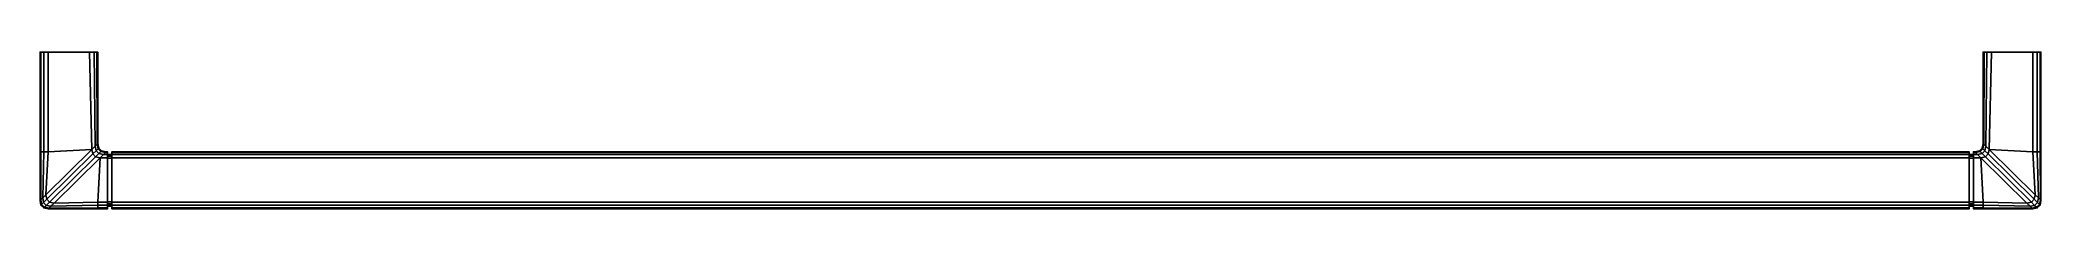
# Model space of a CAD drawing. Extents: x -181 to 181, y -28 to 0.
import ezdxf

# ---------------------------------------------------------------- set-up
doc = ezdxf.new("R2010")
doc.units = 0
doc.layers.add('METAL', color=14, linetype='CONTINUOUS')
doc.layers.add('METAL_2', color=82, linetype='CONTINUOUS')

msp = doc.modelspace()

# ---------------------------------------------------------------- linework, layer by layer
at = {"layer": 'METAL'}
for points in [[(-167.98, -18.46, -4.83), (-167.99, -18.74, -4.42), (-167.98, -18.56, -4.14), (-167.98, -18.1, -4.33)], [(-167.98, -18.1, 4.32), (-167.98, -18.56, 4.13), (-167.99, -18.74, 4.41), (-167.98, -18.46, 4.82)], [(168.08, -17.97, 3.48), (-167.98, -17.97, 3.48), (-167.98, -18.1, 4.32), (168.08, -18.1, 4.32)], [(-167.98, -17.97, 3.48), (168.08, -17.97, 3.48), (168.08, -17.97, -3.5), (-167.98, -17.97, -3.5)], [(-167.98, -17.97, -3.5), (168.08, -17.97, -3.5), (168.08, -18.1, -4.33), (-167.98, -18.1, -4.33)], [(-167.98, -18.1, -4.33), (-167.98, -18.56, -4.14), (-167.98, -18.47, -3.46), (-167.98, -17.97, -3.5)], [(-167.98, -17.97, -3.5), (-167.98, -18.47, -3.46), (-167.98, -18.47, 3.45), (-167.98, -17.97, 3.48)], [(-167.98, -17.97, 3.48), (-167.98, -18.47, 3.45), (-167.98, -18.56, 4.13), (-167.98, -18.1, 4.32)], [(-167.98, -18.1, 4.32), (-167.98, -18.46, 4.82), (168.08, -18.46, 4.82), (168.08, -18.1, 4.32)], [(-167.98, -18.1, -4.33), (168.08, -18.1, -4.33), (168.08, -18.46, -4.83), (-167.98, -18.46, -4.83)], [(168.08, -18.1, -4.33), (168.08, -17.97, -3.5), (168.08, -18.47, -3.46), (168.08, -18.56, -4.14)], [(168.08, -17.97, -3.5), (168.08, -17.97, 3.48), (168.08, -18.47, 3.45), (168.08, -18.47, -3.46)], [(168.08, -17.97, 3.48), (168.08, -18.1, 4.32), (168.08, -18.56, 4.13), (168.08, -18.47, 3.45)], [(168.08, -18.46, -4.83), (168.08, -18.1, -4.33), (168.08, -18.56, -4.14), (168.08, -18.74, -4.42)], [(168.08, -18.1, 4.32), (168.08, -18.46, 4.82), (168.08, -18.74, 4.41), (168.08, -18.56, 4.13)], [(-167.99, -18.74, 4.41), (-168.79, -18.74, 4.41), (-168.8, -19.13, 4.49), (-167.99, -19.13, 4.49)], [(-167.99, -19.13, -4.5), (-168.8, -19.13, -4.5), (-168.79, -18.74, -4.42), (-167.99, -18.74, -4.42)], [(-167.99, -19.13, 4.49), (-168.8, -19.13, 4.49), (-168.8, -26.98, 4.49), (-167.99, -26.98, 4.49)], [(-167.99, -26.98, -4.51), (-168.8, -26.98, -4.51), (-168.8, -19.13, -4.5), (-167.99, -19.13, -4.5)], [(-167.98, -18.47, -3.46), (-168.79, -18.47, -3.46), (-168.79, -18.47, 3.45), (-167.98, -18.47, 3.45)], [(-167.98, -18.56, -4.14), (-168.79, -18.56, -4.15), (-168.79, -18.47, -3.46), (-167.98, -18.47, -3.46)], [(-167.98, -18.47, 3.45), (-168.79, -18.47, 3.45), (-168.79, -18.56, 4.13), (-167.98, -18.56, 4.13)], [(-167.98, -18.56, 4.13), (-168.79, -18.56, 4.13), (-168.79, -18.74, 4.41), (-167.99, -18.74, 4.41)], [(-167.99, -18.74, -4.42), (-168.79, -18.74, -4.42), (-168.79, -18.56, -4.15), (-167.98, -18.56, -4.14)], [(-167.98, -18.46, 4.82), (-167.99, -19.07, 4.98), (168.08, -19.07, 4.98), (168.08, -18.46, 4.82)], [(-167.99, -19.07, -5), (-167.98, -18.46, -4.83), (168.08, -18.46, -4.83), (168.08, -19.07, -5)], [(-167.99, -19.07, -5), (-167.99, -19.13, -4.5), (-167.99, -18.74, -4.42), (-167.98, -18.46, -4.83)], [(-167.98, -18.46, 4.82), (-167.99, -18.74, 4.41), (-167.99, -19.13, 4.49), (-167.99, -19.07, 4.98)], [(-167.99, -19.07, 4.98), (-167.99, -27.05, 4.98), (168.09, -27.05, 4.98), (168.08, -19.07, 4.98)], [(-167.99, -27.05, -5), (-167.99, -19.07, -5), (168.08, -19.07, -5), (168.09, -27.05, -5)], [(-167.99, -27.05, -5), (-167.99, -26.98, -4.51), (-167.99, -19.13, -4.5), (-167.99, -19.07, -5)], [(-167.99, -19.07, 4.98), (-167.99, -19.13, 4.49), (-167.99, -26.98, 4.49), (-167.99, -27.05, 4.98)], [(168.08, -19.07, -5), (168.08, -18.46, -4.83), (168.08, -18.74, -4.42), (168.08, -19.13, -4.5)], [(168.08, -18.46, 4.82), (168.08, -19.07, 4.98), (168.08, -19.13, 4.49), (168.08, -18.74, 4.41)], [(168.08, -18.47, -3.46), (168.08, -18.47, 3.45), (168.88, -18.47, 3.45), (168.88, -18.47, -3.46)], [(168.08, -18.56, -4.14), (168.08, -18.47, -3.46), (168.88, -18.47, -3.46), (168.88, -18.56, -4.15)], [(168.08, -18.47, 3.45), (168.08, -18.56, 4.13), (168.88, -18.56, 4.13), (168.88, -18.47, 3.45)], [(168.08, -18.56, 4.13), (168.08, -18.74, 4.41), (168.89, -18.74, 4.41), (168.88, -18.56, 4.13)], [(168.08, -18.74, -4.42), (168.08, -18.56, -4.14), (168.88, -18.56, -4.15), (168.89, -18.74, -4.42)], [(168.08, -18.74, 4.41), (168.08, -19.13, 4.49), (168.89, -19.13, 4.49), (168.89, -18.74, 4.41)], [(168.08, -19.13, -4.5), (168.08, -18.74, -4.42), (168.89, -18.74, -4.42), (168.89, -19.13, -4.5)], [(168.09, -27.05, -5), (168.08, -19.07, -5), (168.08, -19.13, -4.5), (168.09, -26.98, -4.51)], [(168.08, -19.07, 4.98), (168.09, -27.05, 4.98), (168.09, -26.98, 4.49), (168.08, -19.13, 4.49)], [(168.08, -19.13, 4.49), (168.09, -26.98, 4.49), (168.89, -26.98, 4.49), (168.89, -19.13, 4.49)], [(168.09, -26.98, -4.51), (168.08, -19.13, -4.5), (168.89, -19.13, -4.5), (168.89, -26.98, -4.51)], [(-167.99, -27.33, -4.41), (-168.8, -27.33, -4.41), (-168.8, -26.98, -4.51), (-167.99, -26.98, -4.51)], [(-167.99, -26.98, 4.49), (-168.8, -26.98, 4.49), (-168.8, -27.33, 4.39), (-167.99, -27.33, 4.39)], [(-167.99, -27.65, -4.1), (-168.8, -27.65, -4.1), (-168.8, -27.33, -4.41), (-167.99, -27.33, -4.41)], [(-167.99, -27.33, 4.39), (-168.8, -27.33, 4.39), (-168.8, -27.65, 4.08), (-167.99, -27.65, 4.08)], [(-167.99, -27.65, 4.08), (-168.8, -27.65, 4.08), (-168.8, -27.76, 3.43), (-167.99, -27.76, 3.43)], [(-167.99, -27.76, -3.45), (-168.8, -27.76, -3.45), (-168.8, -27.65, -4.1), (-167.99, -27.65, -4.1)], [(-167.99, -27.76, 3.43), (-168.8, -27.76, 3.43), (-168.8, -27.76, -3.45), (-167.99, -27.76, -3.45)], [(-167.99, -27.59, -4.83), (-167.99, -27.33, -4.41), (-167.99, -26.98, -4.51), (-167.99, -27.05, -5)], [(-167.99, -27.05, 4.98), (-167.99, -26.98, 4.49), (-167.99, -27.33, 4.39), (-167.99, -27.59, 4.82)], [(-167.99, -27.59, -4.83), (-167.99, -27.05, -5), (168.09, -27.05, -5), (168.09, -27.59, -4.83)], [(-167.99, -27.05, 4.98), (-167.99, -27.59, 4.82), (168.09, -27.59, 4.82), (168.09, -27.05, 4.98)], [(-167.99, -28.09, -4.33), (-167.99, -27.65, -4.1), (-167.99, -27.33, -4.41), (-167.99, -27.59, -4.83)], [(-167.99, -27.59, 4.82), (-167.99, -27.33, 4.39), (-167.99, -27.65, 4.08), (-167.99, -28.09, 4.32)], [(-167.99, -28.09, -4.33), (-167.99, -27.59, -4.83), (168.09, -27.59, -4.83), (168.09, -28.09, -4.33)], [(-167.99, -27.59, 4.82), (-167.99, -28.09, 4.32), (168.09, -28.09, 4.32), (168.09, -27.59, 4.82)], [(-167.99, -28.26, -3.5), (-167.99, -27.76, -3.45), (-167.99, -27.65, -4.1), (-167.99, -28.09, -4.33)], [(-167.99, -28.09, 4.32), (-167.99, -27.65, 4.08), (-167.99, -27.76, 3.43), (-167.99, -28.26, 3.48)], [(-167.99, -28.26, 3.48), (-167.99, -27.76, 3.43), (-167.99, -27.76, -3.45), (-167.99, -28.26, -3.5)], [(-167.99, -28.09, 4.32), (-167.99, -28.26, 3.48), (168.09, -28.26, 3.48), (168.09, -28.09, 4.32)], [(-167.99, -28.26, -3.5), (-167.99, -28.09, -4.33), (168.09, -28.09, -4.33), (168.09, -28.26, -3.5)], [(-167.99, -28.26, 3.48), (-167.99, -28.26, -3.5), (168.09, -28.26, -3.5), (168.09, -28.26, 3.48)], [(168.09, -27.33, -4.41), (168.09, -26.98, -4.51), (168.89, -26.98, -4.51), (168.89, -27.33, -4.41)], [(168.09, -26.98, 4.49), (168.09, -27.33, 4.39), (168.89, -27.33, 4.39), (168.89, -26.98, 4.49)], [(168.09, -27.59, -4.83), (168.09, -27.05, -5), (168.09, -26.98, -4.51), (168.09, -27.33, -4.41)], [(168.09, -27.05, 4.98), (168.09, -27.59, 4.82), (168.09, -27.33, 4.39), (168.09, -26.98, 4.49)], [(168.09, -27.65, -4.1), (168.09, -27.33, -4.41), (168.89, -27.33, -4.41), (168.89, -27.65, -4.1)], [(168.09, -27.33, 4.39), (168.09, -27.65, 4.08), (168.89, -27.65, 4.08), (168.89, -27.33, 4.39)], [(168.09, -28.09, -4.33), (168.09, -27.59, -4.83), (168.09, -27.33, -4.41), (168.09, -27.65, -4.1)], [(168.09, -27.59, 4.82), (168.09, -28.09, 4.32), (168.09, -27.65, 4.08), (168.09, -27.33, 4.39)], [(168.09, -27.65, 4.08), (168.09, -27.76, 3.43), (168.89, -27.76, 3.43), (168.89, -27.65, 4.08)], [(168.09, -27.76, -3.45), (168.09, -27.65, -4.1), (168.89, -27.65, -4.1), (168.89, -27.76, -3.45)], [(168.09, -28.26, -3.5), (168.09, -28.09, -4.33), (168.09, -27.65, -4.1), (168.09, -27.76, -3.45)], [(168.09, -28.09, 4.32), (168.09, -28.26, 3.48), (168.09, -27.76, 3.43), (168.09, -27.65, 4.08)], [(168.09, -27.76, 3.43), (168.09, -27.76, -3.45), (168.89, -27.76, -3.45), (168.89, -27.76, 3.43)], [(168.09, -28.26, 3.48), (168.09, -28.26, -3.5), (168.09, -27.76, -3.45), (168.09, -27.76, 3.43)]]:
    msp.add_3dface(points, dxfattribs=at)
at = {"layer": 'METAL_2'}
for points in [[(-180.83, 0, -4.33), (-181, 0, -3.5), (-181, 0, 3.48), (-180.33, 0, -4.83)], [(-179.5, 0, -5), (-180.33, 0, -4.83), (-181, 0, 3.48), (-170.54, 0, -3.5)], [(-181, 0, 3.48), (-180.83, 0, 4.32), (-172.04, 0, 4.98), (-170.54, 0, -3.5)], [(-181, 0, 3.48), (-181, 0, -3.5), (-181, -17.97, -3.5), (-181, -17.97, 3.48)], [(-181, -17.97, -3.5), (-181, 0, -3.5), (-180.83, 0, -4.33), (-180.83, -17.97, -4.33)], [(-180.83, -17.97, -4.33), (-180.83, 0, -4.33), (-180.33, 0, -4.83), (-180.33, -17.97, -4.83)], [(-180.33, -17.97, -4.83), (-180.33, 0, -4.83), (-179.5, 0, -5), (-179.5, -17.97, -5)], [(-179.5, 0, -5), (-170.54, 0, -3.5), (-170.7, 0, -4.33), (-171.2, 0, -4.83)], [(-172.04, 0, -5), (-179.5, 0, -5), (-171.2, 0, -4.83)], [(-172.04, 0, -5), (-171.61, -17.53, -5), (-179.5, -17.97, -5), (-179.5, 0, -5)], [(-172.04, 0, 4.98), (-171.2, 0, 4.82), (-170.54, 0, -3.5)], [(-171.2, 0, -4.83), (-171.01, -16.94, -4.83), (-171.61, -17.53, -5), (-172.04, 0, -5)], [(-170.7, 0, 4.32), (-170.54, 0, 3.48), (-170.54, 0, -3.5), (-171.2, 0, 4.82)], [(-170.7, 0, -4.33), (-170.66, -16.59, -4.33), (-171.01, -16.94, -4.83), (-171.2, 0, -4.83)], [(-170.54, 0, -3.5), (-170.54, -16.47, -3.5), (-170.66, -16.59, -4.33), (-170.7, 0, -4.33)], [(-170.54, 0, -3.5), (-170.54, 0, 3.48), (-170.54, -16.47, 3.48), (-170.54, -16.47, -3.5)], [(170.63, 0, -3.5), (170.63, 0, 3.48), (170.8, 0, 4.32), (171.3, 0, 4.82)], [(170.63, 0, -3.5), (171.3, 0, 4.82), (172.13, 0, 4.98), (181.09, 0, 3.48)], [(181.09, 0, 3.48), (180.43, 0, -4.83), (179.59, 0, -5), (170.63, 0, -3.5)], [(170.8, 0, -4.33), (170.63, 0, -3.5), (179.59, 0, -5), (171.3, 0, -4.83)], [(170.63, 0, -3.5), (170.63, -16.47, -3.5), (170.63, -16.47, 3.48), (170.63, 0, 3.48)], [(170.63, 0, -3.5), (170.8, 0, -4.33), (170.75, -16.59, -4.33), (170.63, -16.47, -3.5)], [(170.8, 0, -4.33), (171.3, 0, -4.83), (171.11, -16.94, -4.83), (170.75, -16.59, -4.33)], [(171.3, 0, -4.83), (172.13, 0, -5), (171.7, -17.53, -5), (171.11, -16.94, -4.83)], [(172.13, 0, -5), (171.3, 0, -4.83), (179.59, 0, -5)], [(172.13, 0, -5), (179.59, 0, -5), (179.59, -17.97, -5), (171.7, -17.53, -5)], [(180.43, -17.97, -4.83), (179.59, -17.97, -5), (179.59, 0, -5), (180.43, 0, -4.83)], [(181.09, 0, 3.48), (181.09, 0, -3.5), (180.93, 0, -4.33), (180.43, 0, -4.83)], [(180.93, -17.97, -4.33), (180.43, -17.97, -4.83), (180.43, 0, -4.83), (180.93, 0, -4.33)], [(181.09, -17.97, -3.5), (180.93, -17.97, -4.33), (180.93, 0, -4.33), (181.09, 0, -3.5)], [(181.09, 0, 3.48), (181.09, -17.97, 3.48), (181.09, -17.97, -3.5), (181.09, 0, -3.5)], [(-180.83, -17.97, 4.32), (-180.83, 0, 4.32), (-181, 0, 3.48), (-181, -17.97, 3.48)], [(-180.33, 0, 4.82), (-179.5, 0, 4.98), (-172.04, 0, 4.98), (-180.83, 0, 4.32)], [(-180.33, -17.97, 4.82), (-180.33, 0, 4.82), (-180.83, 0, 4.32), (-180.83, -17.97, 4.32)], [(-179.5, -17.97, 4.98), (-179.5, 0, 4.98), (-180.33, 0, 4.82), (-180.33, -17.97, 4.82)], [(-179.5, 0, 4.98), (-179.5, -17.97, 4.98), (-171.61, -17.53, 4.98), (-172.04, 0, 4.98)], [(-171.01, -16.94, 4.82), (-171.2, 0, 4.82), (-172.04, 0, 4.98), (-171.61, -17.53, 4.98)], [(-170.66, -16.59, 4.32), (-170.7, 0, 4.32), (-171.2, 0, 4.82), (-171.01, -16.94, 4.82)], [(-170.54, -16.47, 3.48), (-170.54, 0, 3.48), (-170.7, 0, 4.32), (-170.66, -16.59, 4.32)], [(170.63, -16.47, 3.48), (170.75, -16.59, 4.32), (170.8, 0, 4.32), (170.63, 0, 3.48)], [(170.75, -16.59, 4.32), (171.11, -16.94, 4.82), (171.3, 0, 4.82), (170.8, 0, 4.32)], [(171.11, -16.94, 4.82), (171.7, -17.53, 4.98), (172.13, 0, 4.98), (171.3, 0, 4.82)], [(179.59, 0, 4.98), (172.13, 0, 4.98), (171.7, -17.53, 4.98), (179.59, -17.97, 4.98)], [(172.13, 0, 4.98), (179.59, 0, 4.98), (180.43, 0, 4.82), (180.93, 0, 4.32)], [(172.13, 0, 4.98), (180.93, 0, 4.32), (181.09, 0, 3.48)], [(179.59, -17.97, 4.98), (180.43, -17.97, 4.82), (180.43, 0, 4.82), (179.59, 0, 4.98)], [(180.43, -17.97, 4.82), (180.93, -17.97, 4.32), (180.93, 0, 4.32), (180.43, 0, 4.82)], [(180.93, -17.97, 4.32), (181.09, -17.97, 3.48), (181.09, 0, 3.48), (180.93, 0, 4.32)], [(-181, -26.76, 3.48), (-181, -17.97, 3.48), (-181, -17.97, -3.5), (-181, -26.76, -3.5)], [(-180.88, -26.64, 4.32), (-180.83, -17.97, 4.32), (-181, -17.97, 3.48), (-181, -26.76, 3.48)], [(-181, -26.76, -3.5), (-181, -17.97, -3.5), (-180.83, -17.97, -4.33), (-180.88, -26.64, -4.33)], [(-180.88, -26.64, -4.33), (-180.83, -17.97, -4.33), (-180.33, -17.97, -4.83), (-180.52, -26.29, -4.83)], [(-180.52, -26.29, 4.82), (-180.33, -17.97, 4.82), (-180.83, -17.97, 4.32), (-180.88, -26.64, 4.32)], [(-180.52, -26.29, -4.83), (-180.33, -17.97, -4.83), (-179.5, -17.97, -5), (-179.93, -25.71, -5)], [(-179.93, -25.71, 4.98), (-179.5, -17.97, 4.98), (-180.33, -17.97, 4.82), (-180.52, -26.29, 4.82)], [(-179.93, -25.71, 4.98), (-171.61, -17.53, 4.98), (-179.5, -17.97, 4.98)], [(-171.44, -18.36, -5), (-179.76, -26.54, -5), (-179.93, -25.71, -5), (-171.61, -17.53, -5)], [(-171.61, -17.53, 4.98), (-179.93, -25.71, 4.98), (-179.76, -26.54, 4.98), (-171.44, -18.36, 4.98)], [(-179.5, -17.97, -5), (-171.61, -17.53, -5), (-179.93, -25.71, -5)], [(-171.01, -16.94, -4.83), (-170.85, -17.78, -4.83), (-171.44, -18.36, -5), (-171.61, -17.53, -5)], [(-171.61, -17.53, 4.98), (-171.44, -18.36, 4.98), (-170.85, -17.78, 4.82), (-171.01, -16.94, 4.82)], [(-170.85, -17.78, -4.83), (-170.35, -18.28, -4.83), (-170.94, -18.86, -5), (-171.44, -18.36, -5)], [(-171.44, -18.36, 4.98), (-170.94, -18.86, 4.98), (-170.35, -18.28, 4.82), (-170.85, -17.78, 4.82)], [(-170.66, -16.59, -4.33), (-170.49, -17.42, -4.33), (-170.85, -17.78, -4.83), (-171.01, -16.94, -4.83)], [(-171.01, -16.94, 4.82), (-170.85, -17.78, 4.82), (-170.49, -17.42, 4.32), (-170.66, -16.59, 4.32)], [(-170.49, -17.42, -4.33), (-169.99, -17.92, -4.33), (-170.35, -18.28, -4.83), (-170.85, -17.78, -4.83)], [(-170.85, -17.78, 4.82), (-170.35, -18.28, 4.82), (-169.99, -17.92, 4.32), (-170.49, -17.42, 4.32)], [(-170.66, -16.59, 4.32), (-170.49, -17.42, 4.32), (-170.37, -17.31, 3.48), (-170.54, -16.47, 3.48)], [(-170.54, -16.47, -3.5), (-170.37, -17.31, -3.5), (-170.49, -17.42, -4.33), (-170.66, -16.59, -4.33)], [(-170.54, -16.47, -3.5), (-170.54, -16.47, 3.48), (-170.37, -17.31, 3.48), (-170.37, -17.31, -3.5)], [(-170.49, -17.42, 4.32), (-169.99, -17.92, 4.32), (-169.87, -17.81, 3.48), (-170.37, -17.31, 3.48)], [(-170.37, -17.31, -3.5), (-169.87, -17.81, -3.5), (-169.99, -17.92, -4.33), (-170.49, -17.42, -4.33)], [(-170.37, -17.31, -3.5), (-170.37, -17.31, 3.48), (-169.87, -17.81, 3.48), (-169.87, -17.81, -3.5)], [(-169.99, -17.92, -4.33), (-169.16, -18.09, -4.33), (-169.51, -18.44, -4.83), (-170.35, -18.28, -4.83)], [(-170.35, -18.28, 4.82), (-169.51, -18.44, 4.82), (-169.16, -18.09, 4.32), (-169.99, -17.92, 4.32)], [(-169.99, -17.92, 4.32), (-169.16, -18.09, 4.32), (-169.04, -17.97, 3.48), (-169.87, -17.81, 3.48)], [(-169.87, -17.81, -3.5), (-169.04, -17.97, -3.5), (-169.16, -18.09, -4.33), (-169.99, -17.92, -4.33)], [(-169.87, -17.81, -3.5), (-169.87, -17.81, 3.48), (-169.04, -17.97, 3.48), (-169.04, -17.97, -3.5)], [(-169.16, -18.09, 4.32), (-169.51, -18.44, 4.82), (-168.79, -18.46, 4.82), (-168.79, -18.1, 4.32)], [(-169.16, -18.09, -4.33), (-168.79, -18.1, -4.33), (-168.79, -18.46, -4.83), (-169.51, -18.44, -4.83)], [(-169.04, -17.97, -3.5), (-168.79, -17.97, -3.5), (-168.79, -18.1, -4.33), (-169.16, -18.09, -4.33)], [(-169.04, -17.97, 3.48), (-169.16, -18.09, 4.32), (-168.79, -18.1, 4.32), (-168.79, -17.97, 3.48)], [(-169.04, -17.97, -3.5), (-169.04, -17.97, 3.48), (-168.79, -17.97, 3.48), (-168.79, -17.97, -3.5)], [(-168.79, -18.1, 4.32), (-168.79, -18.56, 4.13), (-168.79, -18.47, 3.45), (-168.79, -17.97, 3.48)], [(-168.79, -17.97, 3.48), (-168.79, -18.47, 3.45), (-168.79, -18.47, -3.46), (-168.79, -17.97, -3.5)], [(-168.79, -17.97, -3.5), (-168.79, -18.47, -3.46), (-168.79, -18.56, -4.15), (-168.79, -18.1, -4.33)], [(-168.79, -18.46, 4.82), (-168.79, -18.74, 4.41), (-168.79, -18.56, 4.13), (-168.79, -18.1, 4.32)], [(-168.79, -18.1, -4.33), (-168.79, -18.56, -4.15), (-168.79, -18.74, -4.42), (-168.79, -18.46, -4.83)], [(169.13, -17.97, -3.5), (168.88, -17.97, -3.5), (168.88, -17.97, 3.48), (169.13, -17.97, 3.48)], [(169.13, -17.97, -3.5), (169.25, -18.09, -4.33), (168.88, -18.1, -4.33), (168.88, -17.97, -3.5)], [(169.13, -17.97, 3.48), (168.88, -17.97, 3.48), (168.88, -18.1, 4.32), (169.25, -18.09, 4.32)], [(168.88, -18.1, 4.32), (168.88, -17.97, 3.48), (168.88, -18.47, 3.45), (168.88, -18.56, 4.13)], [(168.88, -17.97, 3.48), (168.88, -17.97, -3.5), (168.88, -18.47, -3.46), (168.88, -18.47, 3.45)], [(168.88, -17.97, -3.5), (168.88, -18.1, -4.33), (168.88, -18.56, -4.15), (168.88, -18.47, -3.46)], [(169.25, -18.09, 4.32), (168.88, -18.1, 4.32), (168.88, -18.46, 4.82), (169.61, -18.44, 4.82)], [(169.25, -18.09, -4.33), (169.61, -18.44, -4.83), (168.88, -18.46, -4.83), (168.88, -18.1, -4.33)], [(168.88, -18.46, 4.82), (168.88, -18.1, 4.32), (168.88, -18.56, 4.13), (168.89, -18.74, 4.41)], [(168.88, -18.1, -4.33), (168.88, -18.46, -4.83), (168.89, -18.74, -4.42), (168.88, -18.56, -4.15)], [(169.97, -17.81, -3.5), (169.13, -17.97, -3.5), (169.13, -17.97, 3.48), (169.97, -17.81, 3.48)], [(170.08, -17.92, 4.32), (169.97, -17.81, 3.48), (169.13, -17.97, 3.48), (169.25, -18.09, 4.32)], [(169.97, -17.81, -3.5), (170.08, -17.92, -4.33), (169.25, -18.09, -4.33), (169.13, -17.97, -3.5)], [(170.08, -17.92, -4.33), (170.44, -18.28, -4.83), (169.61, -18.44, -4.83), (169.25, -18.09, -4.33)], [(170.44, -18.28, 4.82), (170.08, -17.92, 4.32), (169.25, -18.09, 4.32), (169.61, -18.44, 4.82)], [(170.47, -17.31, -3.5), (169.97, -17.81, -3.5), (169.97, -17.81, 3.48), (170.47, -17.31, 3.48)], [(170.58, -17.42, 4.32), (170.47, -17.31, 3.48), (169.97, -17.81, 3.48), (170.08, -17.92, 4.32)], [(170.47, -17.31, -3.5), (170.58, -17.42, -4.33), (170.08, -17.92, -4.33), (169.97, -17.81, -3.5)], [(170.58, -17.42, -4.33), (170.94, -17.78, -4.83), (170.44, -18.28, -4.83), (170.08, -17.92, -4.33)], [(170.94, -17.78, 4.82), (170.58, -17.42, 4.32), (170.08, -17.92, 4.32), (170.44, -18.28, 4.82)], [(170.94, -17.78, -4.83), (171.54, -18.36, -5), (171.04, -18.86, -5), (170.44, -18.28, -4.83)], [(171.54, -18.36, 4.98), (170.94, -17.78, 4.82), (170.44, -18.28, 4.82), (171.04, -18.86, 4.98)], [(170.63, -16.47, -3.5), (170.47, -17.31, -3.5), (170.47, -17.31, 3.48), (170.63, -16.47, 3.48)], [(170.75, -16.59, 4.32), (170.63, -16.47, 3.48), (170.47, -17.31, 3.48), (170.58, -17.42, 4.32)], [(170.63, -16.47, -3.5), (170.75, -16.59, -4.33), (170.58, -17.42, -4.33), (170.47, -17.31, -3.5)], [(170.75, -16.59, -4.33), (171.11, -16.94, -4.83), (170.94, -17.78, -4.83), (170.58, -17.42, -4.33)], [(171.11, -16.94, 4.82), (170.75, -16.59, 4.32), (170.58, -17.42, 4.32), (170.94, -17.78, 4.82)], [(171.11, -16.94, -4.83), (171.7, -17.53, -5), (171.54, -18.36, -5), (170.94, -17.78, -4.83)], [(171.7, -17.53, 4.98), (171.11, -16.94, 4.82), (170.94, -17.78, 4.82), (171.54, -18.36, 4.98)], [(171.54, -18.36, -5), (171.7, -17.53, -5), (180.02, -25.71, -5), (179.86, -26.54, -5)], [(171.7, -17.53, 4.98), (171.54, -18.36, 4.98), (179.86, -26.54, 4.98), (180.02, -25.71, 4.98)], [(180.02, -25.71, 4.98), (179.59, -17.97, 4.98), (171.7, -17.53, 4.98)], [(179.59, -17.97, -5), (180.02, -25.71, -5), (171.7, -17.53, -5)], [(180.62, -26.29, -4.83), (180.02, -25.71, -5), (179.59, -17.97, -5), (180.43, -17.97, -4.83)], [(180.02, -25.71, 4.98), (180.62, -26.29, 4.82), (180.43, -17.97, 4.82), (179.59, -17.97, 4.98)], [(180.98, -26.64, -4.33), (180.62, -26.29, -4.83), (180.43, -17.97, -4.83), (180.93, -17.97, -4.33)], [(180.62, -26.29, 4.82), (180.98, -26.64, 4.32), (180.93, -17.97, 4.32), (180.43, -17.97, 4.82)], [(180.98, -26.64, 4.32), (181.09, -26.76, 3.48), (181.09, -17.97, 3.48), (180.93, -17.97, 4.32)], [(181.09, -26.76, -3.5), (180.98, -26.64, -4.33), (180.93, -17.97, -4.33), (181.09, -17.97, -3.5)], [(181.09, -26.76, 3.48), (181.09, -26.76, -3.5), (181.09, -17.97, -3.5), (181.09, -17.97, 3.48)], [(-170.94, -18.86, -5), (-179.26, -27.04, -5), (-179.76, -26.54, -5), (-171.44, -18.36, -5)], [(-171.44, -18.36, 4.98), (-179.76, -26.54, 4.98), (-179.26, -27.04, 4.98), (-170.94, -18.86, 4.98)], [(-170.94, -18.86, 4.98), (-179.26, -27.04, 4.98), (-178.43, -27.21, 4.98), (-170.11, -19.03, 4.98)], [(-170.11, -19.03, -5), (-178.43, -27.21, -5), (-179.26, -27.04, -5), (-170.94, -18.86, -5)], [(-178.43, -27.21, -5), (-170.11, -19.03, -5), (-170.54, -27.08, -5)], [(-170.54, -27.08, 4.98), (-170.11, -19.03, 4.98), (-178.43, -27.21, 4.98)], [(-170.35, -18.28, -4.83), (-169.51, -18.44, -4.83), (-170.11, -19.03, -5), (-170.94, -18.86, -5)], [(-170.94, -18.86, 4.98), (-170.11, -19.03, 4.98), (-169.51, -18.44, 4.82), (-170.35, -18.28, 4.82)], [(-170.11, -19.03, 4.98), (-170.54, -27.08, 4.98), (-168.8, -27.06, 4.98), (-168.8, -19.06, 4.98)], [(-168.8, -27.06, -5), (-170.54, -27.08, -5), (-170.11, -19.03, -5), (-168.8, -19.06, -5)], [(-169.51, -18.44, 4.82), (-170.11, -19.03, 4.98), (-168.8, -19.06, 4.98), (-168.79, -18.46, 4.82)], [(-169.51, -18.44, -4.83), (-168.79, -18.46, -4.83), (-168.8, -19.06, -5), (-170.11, -19.03, -5)], [(-168.8, -19.06, 4.98), (-168.8, -19.13, 4.49), (-168.79, -18.74, 4.41), (-168.79, -18.46, 4.82)], [(-168.79, -18.46, -4.83), (-168.79, -18.74, -4.42), (-168.8, -19.13, -4.5), (-168.8, -19.06, -5)], [(-168.8, -27.06, 4.98), (-168.8, -26.98, 4.49), (-168.8, -19.13, 4.49), (-168.8, -19.06, 4.98)], [(-168.8, -19.06, -5), (-168.8, -19.13, -4.5), (-168.8, -26.98, -4.51), (-168.8, -27.06, -5)], [(169.61, -18.44, 4.82), (168.88, -18.46, 4.82), (168.89, -19.06, 4.98), (170.2, -19.03, 4.98)], [(169.61, -18.44, -4.83), (170.2, -19.03, -5), (168.89, -19.06, -5), (168.88, -18.46, -4.83)], [(168.89, -19.06, 4.98), (168.88, -18.46, 4.82), (168.89, -18.74, 4.41), (168.89, -19.13, 4.49)], [(168.88, -18.46, -4.83), (168.89, -19.06, -5), (168.89, -19.13, -4.5), (168.89, -18.74, -4.42)], [(170.2, -19.03, 4.98), (168.89, -19.06, 4.98), (168.89, -27.06, 4.98), (170.63, -27.08, 4.98)], [(168.89, -27.06, -5), (168.89, -19.06, -5), (170.2, -19.03, -5), (170.63, -27.08, -5)], [(168.89, -27.06, 4.98), (168.89, -19.06, 4.98), (168.89, -19.13, 4.49), (168.89, -26.98, 4.49)], [(168.89, -19.06, -5), (168.89, -27.06, -5), (168.89, -26.98, -4.51), (168.89, -19.13, -4.5)], [(170.44, -18.28, -4.83), (171.04, -18.86, -5), (170.2, -19.03, -5), (169.61, -18.44, -4.83)], [(171.04, -18.86, 4.98), (170.44, -18.28, 4.82), (169.61, -18.44, 4.82), (170.2, -19.03, 4.98)], [(171.04, -18.86, 4.98), (170.2, -19.03, 4.98), (178.52, -27.21, 4.98), (179.36, -27.04, 4.98)], [(170.2, -19.03, -5), (171.04, -18.86, -5), (179.36, -27.04, -5), (178.52, -27.21, -5)], [(178.52, -27.21, -5), (170.63, -27.08, -5), (170.2, -19.03, -5)], [(170.63, -27.08, 4.98), (178.52, -27.21, 4.98), (170.2, -19.03, 4.98)], [(171.04, -18.86, -5), (171.54, -18.36, -5), (179.86, -26.54, -5), (179.36, -27.04, -5)], [(171.54, -18.36, 4.98), (171.04, -18.86, 4.98), (179.36, -27.04, 4.98), (179.86, -26.54, 4.98)], [(-180.83, -27.59, -3.5), (-181, -26.76, -3.5), (-180.88, -26.64, -4.33), (-180.71, -27.48, -4.33)], [(-181, -26.76, 3.48), (-180.83, -27.59, 3.48), (-180.71, -27.48, 4.32), (-180.88, -26.64, 4.32)], [(-181, -26.76, 3.48), (-181, -26.76, -3.5), (-180.83, -27.59, -3.5), (-180.83, -27.59, 3.48)], [(-180.71, -27.48, -4.33), (-180.88, -26.64, -4.33), (-180.52, -26.29, -4.83), (-180.36, -27.13, -4.83)], [(-180.88, -26.64, 4.32), (-180.71, -27.48, 4.32), (-180.36, -27.13, 4.82), (-180.52, -26.29, 4.82)], [(-180.33, -28.09, -3.5), (-180.83, -27.59, -3.5), (-180.71, -27.48, -4.33), (-180.21, -27.98, -4.33)], [(-180.83, -27.59, 3.48), (-180.33, -28.09, 3.48), (-180.21, -27.98, 4.32), (-180.71, -27.48, 4.32)], [(-180.83, -27.59, 3.48), (-180.83, -27.59, -3.5), (-180.33, -28.09, -3.5), (-180.33, -28.09, 3.48)], [(-180.21, -27.98, -4.33), (-180.71, -27.48, -4.33), (-180.36, -27.13, -4.83), (-179.86, -27.63, -4.83)], [(-180.71, -27.48, 4.32), (-180.21, -27.98, 4.32), (-179.86, -27.63, 4.82), (-180.36, -27.13, 4.82)], [(-180.36, -27.13, -4.83), (-180.52, -26.29, -4.83), (-179.93, -25.71, -5), (-179.76, -26.54, -5)], [(-180.52, -26.29, 4.82), (-180.36, -27.13, 4.82), (-179.76, -26.54, 4.98), (-179.93, -25.71, 4.98)], [(-179.86, -27.63, -4.83), (-180.36, -27.13, -4.83), (-179.76, -26.54, -5), (-179.26, -27.04, -5)], [(-180.36, -27.13, 4.82), (-179.86, -27.63, 4.82), (-179.26, -27.04, 4.98), (-179.76, -26.54, 4.98)], [(-180.33, -28.09, 3.48), (-179.5, -28.26, 3.48), (-179.38, -28.14, 4.32), (-180.21, -27.98, 4.32)], [(-179.5, -28.26, -3.5), (-180.33, -28.09, -3.5), (-180.21, -27.98, -4.33), (-179.38, -28.14, -4.33)], [(-180.33, -28.09, 3.48), (-180.33, -28.09, -3.5), (-179.5, -28.26, -3.5), (-179.5, -28.26, 3.48)], [(-180.21, -27.98, 4.32), (-179.38, -28.14, 4.32), (-179.02, -27.79, 4.82), (-179.86, -27.63, 4.82)], [(-179.38, -28.14, -4.33), (-180.21, -27.98, -4.33), (-179.86, -27.63, -4.83), (-179.02, -27.79, -4.83)], [(-179.86, -27.63, 4.82), (-179.02, -27.79, 4.82), (-178.43, -27.21, 4.98), (-179.26, -27.04, 4.98)], [(-179.02, -27.79, -4.83), (-179.86, -27.63, -4.83), (-179.26, -27.04, -5), (-178.43, -27.21, -5)], [(-179.38, -28.14, -4.33), (-170.54, -28.09, -4.33), (-170.54, -28.26, -3.5), (-179.5, -28.26, -3.5)], [(-170.54, -28.09, 4.32), (-179.38, -28.14, 4.32), (-179.5, -28.26, 3.48), (-170.54, -28.26, 3.48)], [(-170.54, -28.26, -3.5), (-170.54, -28.26, 3.48), (-179.5, -28.26, 3.48), (-179.5, -28.26, -3.5)], [(-179.02, -27.79, -4.83), (-170.54, -27.59, -4.83), (-170.54, -28.09, -4.33), (-179.38, -28.14, -4.33)], [(-170.54, -27.59, 4.82), (-179.02, -27.79, 4.82), (-179.38, -28.14, 4.32), (-170.54, -28.09, 4.32)], [(-178.43, -27.21, -5), (-170.54, -27.08, -5), (-170.54, -27.59, -4.83), (-179.02, -27.79, -4.83)], [(-170.54, -27.08, 4.98), (-178.43, -27.21, 4.98), (-179.02, -27.79, 4.82), (-170.54, -27.59, 4.82)], [(-170.54, -27.59, -4.83), (-170.54, -27.08, -5), (-168.8, -27.06, -5), (-168.8, -27.59, -4.83)], [(-170.54, -27.08, 4.98), (-170.54, -27.59, 4.82), (-168.8, -27.59, 4.82), (-168.8, -27.06, 4.98)], [(-170.54, -28.09, -4.33), (-170.54, -27.59, -4.83), (-168.8, -27.59, -4.83), (-168.8, -28.09, -4.33)], [(-170.54, -27.59, 4.82), (-170.54, -28.09, 4.32), (-168.8, -28.09, 4.32), (-168.8, -27.59, 4.82)], [(-170.54, -28.09, 4.32), (-170.54, -28.26, 3.48), (-168.8, -28.26, 3.48), (-168.8, -28.09, 4.32)], [(-170.54, -28.26, -3.5), (-170.54, -28.09, -4.33), (-168.8, -28.09, -4.33), (-168.8, -28.26, -3.5)], [(-170.54, -28.26, 3.48), (-170.54, -28.26, -3.5), (-168.8, -28.26, -3.5), (-168.8, -28.26, 3.48)], [(-168.8, -27.59, 4.82), (-168.8, -27.33, 4.39), (-168.8, -26.98, 4.49), (-168.8, -27.06, 4.98)], [(-168.8, -27.06, -5), (-168.8, -26.98, -4.51), (-168.8, -27.33, -4.41), (-168.8, -27.59, -4.83)], [(-168.8, -28.09, 4.32), (-168.8, -27.65, 4.08), (-168.8, -27.33, 4.39), (-168.8, -27.59, 4.82)], [(-168.8, -27.59, -4.83), (-168.8, -27.33, -4.41), (-168.8, -27.65, -4.1), (-168.8, -28.09, -4.33)], [(-168.8, -28.26, 3.48), (-168.8, -27.76, 3.43), (-168.8, -27.65, 4.08), (-168.8, -28.09, 4.32)], [(-168.8, -28.09, -4.33), (-168.8, -27.65, -4.1), (-168.8, -27.76, -3.45), (-168.8, -28.26, -3.5)], [(-168.8, -28.26, -3.5), (-168.8, -27.76, -3.45), (-168.8, -27.76, 3.43), (-168.8, -28.26, 3.48)], [(168.89, -27.59, 4.82), (168.89, -27.06, 4.98), (168.89, -26.98, 4.49), (168.89, -27.33, 4.39)], [(168.89, -27.06, -5), (168.89, -27.59, -4.83), (168.89, -27.33, -4.41), (168.89, -26.98, -4.51)], [(170.63, -27.59, -4.83), (168.89, -27.59, -4.83), (168.89, -27.06, -5), (170.63, -27.08, -5)], [(170.63, -27.08, 4.98), (168.89, -27.06, 4.98), (168.89, -27.59, 4.82), (170.63, -27.59, 4.82)], [(168.89, -28.09, 4.32), (168.89, -27.59, 4.82), (168.89, -27.33, 4.39), (168.89, -27.65, 4.08)], [(168.89, -27.59, -4.83), (168.89, -28.09, -4.33), (168.89, -27.65, -4.1), (168.89, -27.33, -4.41)], [(170.63, -28.09, -4.33), (168.89, -28.09, -4.33), (168.89, -27.59, -4.83), (170.63, -27.59, -4.83)], [(170.63, -27.59, 4.82), (168.89, -27.59, 4.82), (168.89, -28.09, 4.32), (170.63, -28.09, 4.32)], [(168.89, -28.26, 3.48), (168.89, -28.09, 4.32), (168.89, -27.65, 4.08), (168.89, -27.76, 3.43)], [(168.89, -28.09, -4.33), (168.89, -28.26, -3.5), (168.89, -27.76, -3.45), (168.89, -27.65, -4.1)], [(168.89, -28.26, -3.5), (168.89, -28.26, 3.48), (168.89, -27.76, 3.43), (168.89, -27.76, -3.45)], [(170.63, -28.09, 4.32), (168.89, -28.09, 4.32), (168.89, -28.26, 3.48), (170.63, -28.26, 3.48)], [(170.63, -28.26, -3.5), (168.89, -28.26, -3.5), (168.89, -28.09, -4.33), (170.63, -28.09, -4.33)], [(170.63, -28.26, 3.48), (168.89, -28.26, 3.48), (168.89, -28.26, -3.5), (170.63, -28.26, -3.5)], [(178.52, -27.21, -5), (179.12, -27.79, -4.83), (170.63, -27.59, -4.83), (170.63, -27.08, -5)], [(170.63, -27.08, 4.98), (170.63, -27.59, 4.82), (179.12, -27.79, 4.82), (178.52, -27.21, 4.98)], [(179.12, -27.79, -4.83), (179.48, -28.14, -4.33), (170.63, -28.09, -4.33), (170.63, -27.59, -4.83)], [(170.63, -27.59, 4.82), (170.63, -28.09, 4.32), (179.48, -28.14, 4.32), (179.12, -27.79, 4.82)], [(179.48, -28.14, -4.33), (179.59, -28.26, -3.5), (170.63, -28.26, -3.5), (170.63, -28.09, -4.33)], [(170.63, -28.09, 4.32), (170.63, -28.26, 3.48), (179.59, -28.26, 3.48), (179.48, -28.14, 4.32)], [(170.63, -28.26, -3.5), (179.59, -28.26, -3.5), (179.59, -28.26, 3.48), (170.63, -28.26, 3.48)], [(179.95, -27.63, 4.82), (179.36, -27.04, 4.98), (178.52, -27.21, 4.98), (179.12, -27.79, 4.82)], [(179.12, -27.79, -4.83), (178.52, -27.21, -5), (179.36, -27.04, -5), (179.95, -27.63, -4.83)], [(180.31, -27.98, 4.32), (179.95, -27.63, 4.82), (179.12, -27.79, 4.82), (179.48, -28.14, 4.32)], [(179.48, -28.14, -4.33), (179.12, -27.79, -4.83), (179.95, -27.63, -4.83), (180.31, -27.98, -4.33)], [(179.95, -27.63, -4.83), (179.36, -27.04, -5), (179.86, -26.54, -5), (180.45, -27.13, -4.83)], [(180.45, -27.13, 4.82), (179.86, -26.54, 4.98), (179.36, -27.04, 4.98), (179.95, -27.63, 4.82)], [(180.43, -28.09, 3.48), (180.31, -27.98, 4.32), (179.48, -28.14, 4.32), (179.59, -28.26, 3.48)], [(179.59, -28.26, -3.5), (179.48, -28.14, -4.33), (180.31, -27.98, -4.33), (180.43, -28.09, -3.5)], [(180.43, -28.09, 3.48), (179.59, -28.26, 3.48), (179.59, -28.26, -3.5), (180.43, -28.09, -3.5)], [(180.45, -27.13, -4.83), (179.86, -26.54, -5), (180.02, -25.71, -5), (180.62, -26.29, -4.83)], [(180.62, -26.29, 4.82), (180.02, -25.71, 4.98), (179.86, -26.54, 4.98), (180.45, -27.13, 4.82)], [(180.31, -27.98, -4.33), (179.95, -27.63, -4.83), (180.45, -27.13, -4.83), (180.81, -27.48, -4.33)], [(180.81, -27.48, 4.32), (180.45, -27.13, 4.82), (179.95, -27.63, 4.82), (180.31, -27.98, 4.32)], [(180.43, -28.09, -3.5), (180.31, -27.98, -4.33), (180.81, -27.48, -4.33), (180.93, -27.59, -3.5)], [(180.93, -27.59, 3.48), (180.81, -27.48, 4.32), (180.31, -27.98, 4.32), (180.43, -28.09, 3.48)], [(180.93, -27.59, 3.48), (180.43, -28.09, 3.48), (180.43, -28.09, -3.5), (180.93, -27.59, -3.5)], [(180.81, -27.48, -4.33), (180.45, -27.13, -4.83), (180.62, -26.29, -4.83), (180.98, -26.64, -4.33)], [(180.98, -26.64, 4.32), (180.62, -26.29, 4.82), (180.45, -27.13, 4.82), (180.81, -27.48, 4.32)], [(180.93, -27.59, -3.5), (180.81, -27.48, -4.33), (180.98, -26.64, -4.33), (181.09, -26.76, -3.5)], [(181.09, -26.76, 3.48), (180.98, -26.64, 4.32), (180.81, -27.48, 4.32), (180.93, -27.59, 3.48)], [(181.09, -26.76, 3.48), (180.93, -27.59, 3.48), (180.93, -27.59, -3.5), (181.09, -26.76, -3.5)]]:
    msp.add_3dface(points, dxfattribs=at)

doc.saveas('drawing.dxf')
